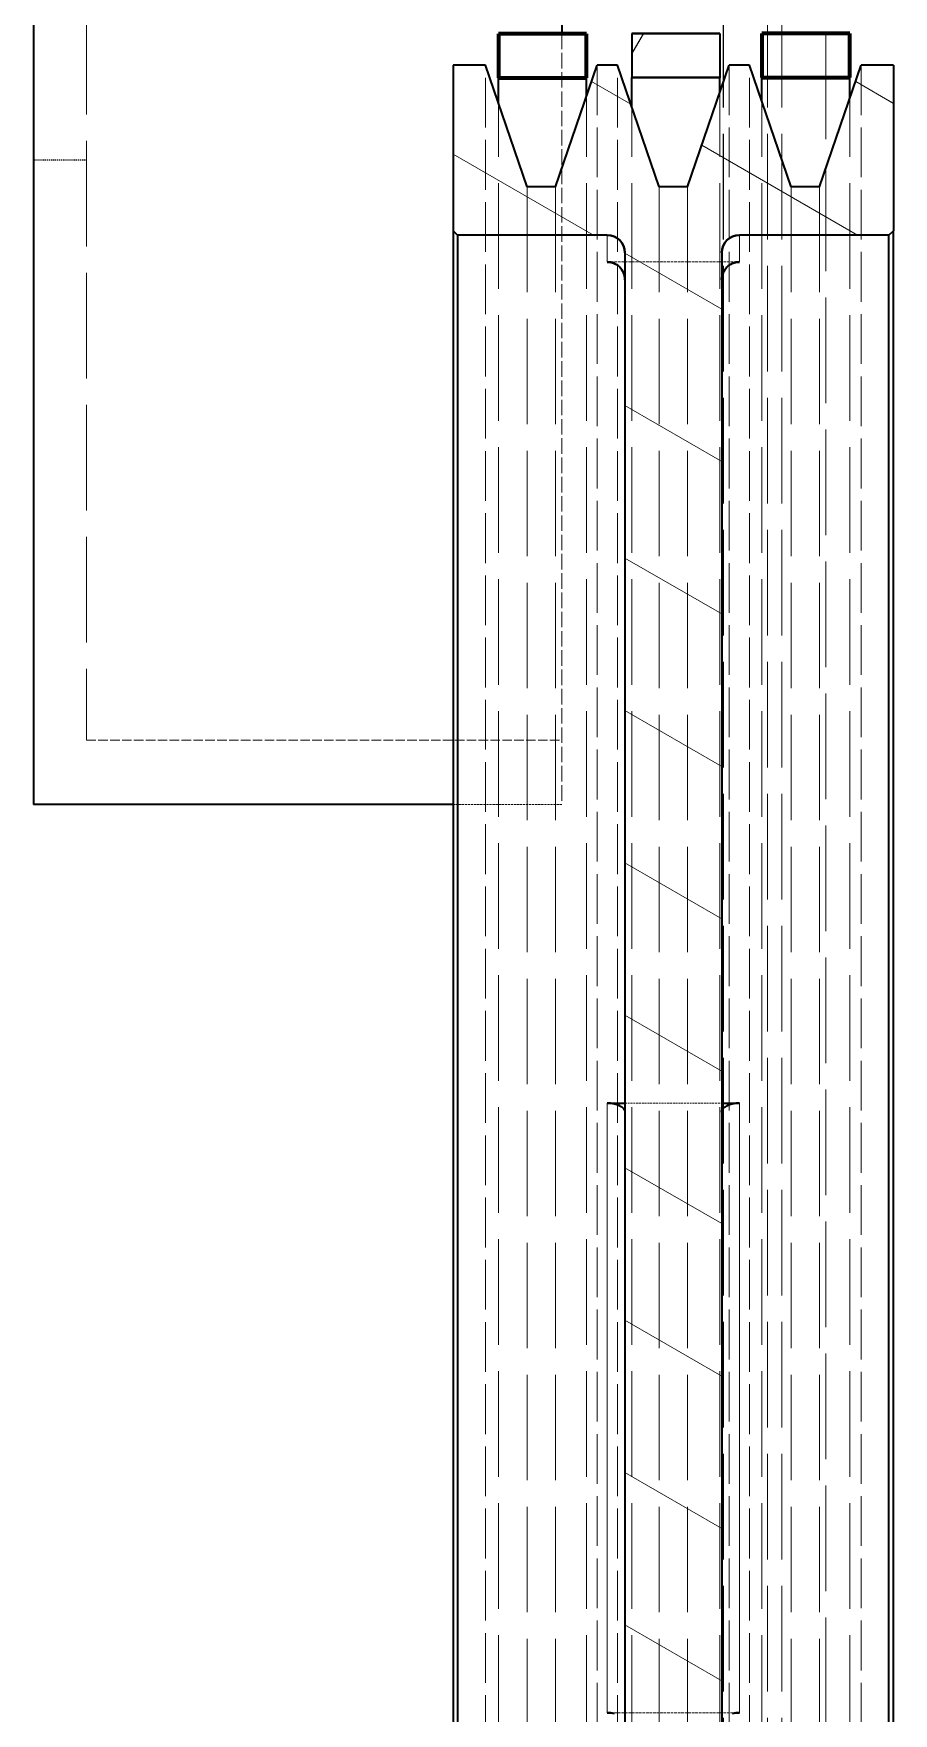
# Model space of a CAD drawing. Header units: millimetres. Extents: x 12184 to 41592, y 8990 to 29785.
# Drawn here: x 22824.6 to 22922.3, y 17402.6 to 17593.5 of the extents above; entities that cross this region are included whole.
import ezdxf

# ---------------------------------------------------------------- set-up
doc = ezdxf.new("R2010")
doc.units = ezdxf.units.MM
doc.linetypes.add('DASHED', pattern=[15, 12, -3])

# ---------------------------------------------------------------- blocks, each defined once
blk = doc.blocks.new('A$C55E021B5')
at = {"color": 7, "linetype": 'DASHED', "lineweight": 13}
for p, q in [((585, 2140.5), (585, 0.5)), ((586.65, 2140.5), (586.65, 0.5)), ((591.64, 2140.5), (591.64, 0.5)), ((664, 1584.7), (664, 1276.61)), ((580, 1356.9), (580, 403.04)), ((592.04, 967.9), (592.04, 1350.23)), ((607.19, 967.9), (607.19, 1349.77)), ((577.28, 967.91), (577.28, 1349.51)), ((587.28, 967.91), (587.28, 1349.26)), ((602.04, 967.9), (602.04, 1348.54)), ((617.19, 967.9), (617.19, 1349)), ((580.73, 1339.5), (580.73, 801.5)), ((583.93, 1339.5), (583.93, 801.5)), ((595.73, 1339.5), (595.73, 801.5)), ((598.93, 1339.5), (598.93, 801.5)), ((610.73, 1339.5), (610.73, 801.5)), ((613.93, 1339.5), (613.93, 801.5))]:
    blk.add_line(p, q, dxfattribs=at)
at = {"color": 7, "lineweight": 35, "ltscale": 0.367477}
blk.add_line((610, 1577.38), (610, 1356.89), dxfattribs=at)
at = {"color": 7, "lineweight": 35}
blk.add_line((670, 1577.38), (670, 1269.29), dxfattribs=at)
at = {"color": 7, "lineweight": 35, "ltscale": 0.016666}
for p, q in [((577.28, 1356.9), (587.28, 1356.9)), ((607.19, 1356.89), (617.19, 1356.89)), ((577.28, 1351.9), (587.28, 1351.9)), ((607.19, 1351.89), (617.19, 1351.89))]:
    blk.add_line(p, q, dxfattribs=at)
at = {"color": 7, "lineweight": 35, "ltscale": 0.008333}
for p, q in [((577.28, 1356.9), (577.28, 1351.9)), ((587.28, 1356.9), (587.28, 1351.9)), ((592.04, 1356.89), (592.04, 1351.89)), ((602.04, 1356.89), (602.04, 1351.89))]:
    blk.add_line(p, q, dxfattribs=at)
at = {"color": 7, "lineweight": 140, "ltscale": 0.008333}
for p, q in [((577.28, 1351.9), (577.28, 1356.9)), ((587.28, 1356.9), (587.28, 1351.9))]:
    blk.add_line(p, q, dxfattribs=at)
at = {"color": 7, "lineweight": 140, "ltscale": 0.016666}
for p, q in [((577.28, 1356.9), (587.28, 1356.9)), ((607.19, 1356.89), (617.19, 1356.89)), ((587.28, 1351.9), (577.28, 1351.9)), ((617.19, 1351.89), (607.19, 1351.89))]:
    blk.add_line(p, q, dxfattribs=at)
at = {"color": 7, "lineweight": 35, "ltscale": 0.016667}
for p, q in [((592.04, 1356.89), (602.04, 1356.89)), ((592.04, 1351.89), (602.04, 1351.89))]:
    blk.add_line(p, q, dxfattribs=at)
at = {"color": 7, "lineweight": 13, "ltscale": 0.004374}
blk.add_line((602.04, 1354.62), (600.73, 1356.89), dxfattribs=at)
at = {"color": 7, "lineweight": 35, "ltscale": 0.008334}
for p, q in [((607.19, 1356.89), (607.19, 1351.89)), ((617.19, 1356.89), (617.19, 1351.89))]:
    blk.add_line(p, q, dxfattribs=at)
at = {"color": 7, "lineweight": 140, "ltscale": 0.008334}
for p, q in [((607.19, 1351.89), (607.19, 1356.89)), ((617.19, 1356.89), (617.19, 1351.89))]:
    blk.add_line(p, q, dxfattribs=at)
at = {"color": 7, "linetype": 'DASHED', "lineweight": 13, "ltscale": 0.146009}
blk.add_line((610, 1356.89), (610, 1269.29), dxfattribs=at)
at = {"color": 7, "lineweight": 35, "ltscale": 0.031333}
for p, q in [((572.33, 1353.3), (572.33, 1334.5)), ((622.33, 1353.3), (622.33, 1334.5))]:
    blk.add_line(p, q, dxfattribs=at)
at = {"color": 7, "lineweight": 35, "ltscale": 0.006083}
for p, q in [((572.33, 1353.3), (575.98, 1353.3)), ((618.68, 1353.3), (622.33, 1353.3))]:
    blk.add_line(p, q, dxfattribs=at)
at = {"color": 7, "linetype": 'DASHED', "lineweight": 13, "ltscale": 0.471333}
for p, q in [((575.98, 1353.3), (575.98, 1070.5)), ((588.68, 1070.5), (588.68, 1353.3)), ((590.98, 1353.3), (590.98, 1070.5)), ((603.68, 1070.5), (603.68, 1353.3)), ((605.98, 1353.3), (605.98, 1070.5)), ((618.68, 1070.5), (618.68, 1353.3))]:
    blk.add_line(p, q, dxfattribs=at)
at = {"color": 7, "lineweight": 35, "ltscale": 0.024325}
for p, q in [((580.73, 1339.5), (575.98, 1353.3)), ((583.93, 1339.5), (588.68, 1353.3)), ((595.73, 1339.5), (590.98, 1353.3)), ((598.93, 1339.5), (603.68, 1353.3)), ((610.73, 1339.5), (605.98, 1353.3)), ((613.93, 1339.5), (618.68, 1353.3))]:
    blk.add_line(p, q, dxfattribs=at)
at = {"color": 7, "lineweight": 35, "ltscale": 0.003974}
blk.add_line((577.28, 1349.51), (577.28, 1351.9), dxfattribs=at)
at = {"color": 7, "lineweight": 35, "ltscale": 0.004389}
blk.add_line((587.28, 1349.26), (587.28, 1351.9), dxfattribs=at)
at = {"color": 7, "lineweight": 35, "ltscale": 0.003833}
for p, q in [((588.68, 1353.3), (590.98, 1353.3)), ((603.68, 1353.3), (605.98, 1353.3))]:
    blk.add_line(p, q, dxfattribs=at)
at = {"color": 7, "lineweight": 35, "ltscale": 0.002779}
blk.add_line((592.04, 1350.23), (592.04, 1351.89), dxfattribs=at)
at = {"color": 7, "lineweight": 35, "ltscale": 0.005583}
blk.add_line((602.04, 1348.54), (602.04, 1351.89), dxfattribs=at)
at = {"color": 7, "lineweight": 35, "ltscale": 0.003532}
blk.add_line((607.19, 1349.77), (607.19, 1351.89), dxfattribs=at)
at = {"color": 7, "lineweight": 35, "ltscale": 0.004823}
blk.add_line((617.19, 1349), (617.19, 1351.89), dxfattribs=at)
at = {"color": 7, "lineweight": 13, "ltscale": 0.008252}
blk.add_line((576.61, 1351.45), (572.33, 1348.97), dxfattribs=at)
at = {"color": 7, "lineweight": 13, "ltscale": 0.008589}
blk.add_line((606.61, 1351.45), (602.15, 1348.87), dxfattribs=at)
at = {"color": 7, "lineweight": 13, "ltscale": 0.034078}
blk.add_line((594.1, 1344.22), (576.39, 1334), dxfattribs=at)
at = {"color": 7, "lineweight": 13, "ltscale": 0.030661}
blk.add_line((622.33, 1343.2), (606.39, 1334), dxfattribs=at)
at = {"color": 7, "linetype": 'DASHED', "lineweight": 13, "ltscale": 0.01}
blk.add_line((670, 1342.53), (664, 1342.53), dxfattribs=at)
at = {"color": 7, "lineweight": 35, "ltscale": 0.005328}
for p, q in [((580.73, 1339.5), (583.93, 1339.5)), ((595.73, 1339.5), (598.93, 1339.5)), ((610.73, 1339.5), (613.93, 1339.5))]:
    blk.add_line(p, q, dxfattribs=at)
at = {"color": 7, "lineweight": 35, "ltscale": 0.001178}
for p, q in [((572.83, 1334), (572.33, 1334.5)), ((621.83, 1334), (622.33, 1334.5))]:
    blk.add_line(p, q, dxfattribs=at)
at = {"color": 7, "lineweight": 35, "ltscale": 0.306667}
blk.add_line((572.33, 1150.5), (572.33, 1334.5), dxfattribs=at)
at = {"color": 7, "lineweight": 35, "ltscale": 0.3075}
blk.add_line((622.33, 1334.5), (622.33, 1150), dxfattribs=at)
at = {"color": 7, "lineweight": 35, "ltscale": 0.028333}
for p, q in [((572.83, 1334), (589.83, 1334)), ((604.83, 1334), (621.83, 1334))]:
    blk.add_line(p, q, dxfattribs=at)
at = {"color": 7, "lineweight": 35, "ltscale": 0.305833}
for p, q in [((572.83, 1150.5), (572.83, 1334)), ((621.83, 1334), (621.83, 1150.5))]:
    blk.add_line(p, q, dxfattribs=at)
at = {"color": 7, "lineweight": 13, "ltscale": 0.00509}
for p, q in [((589.83, 1334), (589.83, 1330.95)), ((604.83, 1334), (604.83, 1330.95))]:
    blk.add_line(p, q, dxfattribs=at)
at = {"color": 7, "linetype": 'DASHED', "lineweight": 13, "ltscale": 0.025}
for p, q in [((604.83, 1330.95), (589.83, 1330.95)), ((604.83, 1166.08), (589.83, 1166.08))]:
    blk.add_line(p, q, dxfattribs=at)
at = {"color": 7, "lineweight": 35, "ltscale": 0.299167}
for p, q in [((591.83, 1332), (591.83, 1152.5)), ((602.83, 1332), (602.83, 1152.5))]:
    blk.add_line(p, q, dxfattribs=at)
at = {"color": 7, "lineweight": 13, "ltscale": 0.02117}
for p, q in [((602.83, 1331.94), (591.83, 1325.59)), ((602.83, 1314.62), (591.83, 1308.27)), ((602.83, 1297.3), (591.83, 1290.95)), ((602.83, 1279.98), (591.83, 1273.63)), ((602.83, 1262.66), (591.83, 1256.31)), ((602.83, 1245.34), (591.83, 1238.99)), ((602.83, 1228.02), (591.83, 1221.67)), ((602.83, 1210.7), (591.83, 1204.35)), ((602.83, 1193.38), (591.83, 1187.03)), ((602.83, 1176.06), (591.83, 1169.7))]:
    blk.add_line(p, q, dxfattribs=at)
at = {"color": 7, "linetype": 'DASHED', "lineweight": 13, "ltscale": 0.09}
blk.add_line((664, 1276.61), (610, 1276.61), dxfattribs=at)
at = {"color": 7, "linetype": 'DASHED', "lineweight": 13, "ltscale": 0.020547}
blk.add_line((610, 1269.29), (622.33, 1269.29), dxfattribs=at)
at = {"color": 7, "lineweight": 35, "ltscale": 0.079453}
blk.add_line((622.33, 1269.29), (670, 1269.29), dxfattribs=at)
at = {"color": 7, "lineweight": 13, "ltscale": 0.11547}
for p, q in [((589.83, 1235.36), (589.83, 1166.08)), ((604.83, 1235.36), (604.83, 1166.08))]:
    blk.add_line(p, q, dxfattribs=at)
at = {"color": 7, "lineweight": 35, "ltscale": 0.003333}
for p, q in [((591.83, 1235.36), (589.83, 1235.36)), ((604.83, 1235.36), (602.83, 1235.36))]:
    blk.add_line(p, q, dxfattribs=at)
at = {"color": 7, "linetype": 'DASHED', "lineweight": 13, "ltscale": 0.018333}
blk.add_line((602.83, 1235.36), (591.83, 1235.36), dxfattribs=at)
at = {"color": 7, "linetype": 'DASHED', "lineweight": 13, "ltscale": 1.71661e-05}
blk.add_line((602.83, 1234.36), (602.83, 1234.35), dxfattribs=at)
at = {"color": 7, "lineweight": 35}
for points in [[(591.67, 1234.74), (591.51, 1234.9), (591.24, 1235.07)], [(603.41, 1235.07), (603.19, 1234.93), (602.98, 1234.74)]]:
    blk.add_lwpolyline(points, dxfattribs=at)
for centre, radius, start, end in [((589.83, 1332), 2, 360, 90), ((604.83, 1332), 2, 90, 180), ((589.83, 1328.96), 1.98, 67.3584, 89.9815), ((589.82, 1328.95), 2, 44.7785, 67.3264), ((604.84, 1328.95), 2, 112.6736, 135.2215), ((604.83, 1328.96), 1.98, 90.0185, 112.6416), ((589.8, 1328.93), 2.03, 22.3449, 44.7591), ((589.78, 1328.92), 2.05, 0.0003, 22.338), ((604.87, 1328.92), 2.05, 157.662, 179.9997), ((604.86, 1328.93), 2.03, 135.2409, 157.6551), ((589.84, 1231.6), 3.76, 78.46, 90.1488), ((590.08, 1232.67), 2.66, 64.1106, 78.8784), ((604.58, 1232.68), 2.66, 101.1522, 115.9867), ((604.82, 1231.6), 3.76, 89.8498, 101.5751), ((589.84, 1162.32), 3.77, 78.4661, 90.1427), ((604.82, 1162.32), 3.77, 89.8573, 101.5339)]:
    blk.add_arc(centre, radius, start, end, dxfattribs=at)
for centre, ratio, start_param, end_param in [((589.82, 1234.35), 0.504948, 6.282503, 6.675991), ((604.84, 1234.35), 0.504401, 2.750569, 3.132309)]:
    blk.add_ellipse(centre, major_axis=(2.01, 0), ratio=ratio, start_param=start_param, end_param=end_param, dxfattribs=at)
blk = doc.blocks.new('1')
at = {"color": 7, "linetype": 'DASHED', "lineweight": 13}
for p, q in [((22903, 18377.1), (22903, 16237.1)), ((22908, 18377.1), (22908, 16237.1)), ((22909.65, 18377.1), (22909.65, 16237.1)), ((22830.65, 17821.31), (22830.65, 17513.21)), ((22914.65, 17593.5), (22914.65, 16639.65)), ((22877.45, 17204.5), (22877.45, 17585.6)), ((22887.45, 17204.5), (22887.45, 17586.38)), ((22892.61, 17204.51), (22892.61, 17585.15)), ((22902.61, 17204.51), (22902.61, 17586.83)), ((22907.36, 17204.51), (22907.36, 17585.87)), ((22917.36, 17204.51), (22917.36, 17586.12)), ((22880.72, 17576.1), (22880.72, 17038.1)), ((22883.92, 17576.1), (22883.92, 17038.1)), ((22895.72, 17576.1), (22895.72, 17038.1)), ((22898.92, 17576.1), (22898.92, 17038.1)), ((22910.72, 17576.1), (22910.72, 17038.1)), ((22913.92, 17576.1), (22913.92, 17038.1))]:
    blk.add_line(p, q, dxfattribs=at)
at = {"color": 7, "lineweight": 35}
blk.add_line((22824.65, 17813.98), (22824.65, 17505.89), dxfattribs=at)
at = {"color": 7, "lineweight": 35, "ltscale": 0.367477}
blk.add_line((22884.65, 17813.98), (22884.65, 17593.5), dxfattribs=at)
at = {"color": 7, "lineweight": 35, "ltscale": 0.008334}
for p, q in [((22877.45, 17593.49), (22877.45, 17588.49)), ((22887.45, 17593.49), (22887.45, 17588.49))]:
    blk.add_line(p, q, dxfattribs=at)
at = {"color": 7, "lineweight": 35, "ltscale": 0.016666}
for p, q in [((22887.45, 17593.49), (22877.45, 17593.49)), ((22917.36, 17593.5), (22907.36, 17593.5)), ((22887.45, 17588.49), (22877.45, 17588.49)), ((22917.36, 17588.5), (22907.36, 17588.5))]:
    blk.add_line(p, q, dxfattribs=at)
at = {"color": 7, "lineweight": 140, "ltscale": 0.016666}
for p, q in [((22887.45, 17593.49), (22877.45, 17593.49)), ((22917.36, 17593.5), (22907.36, 17593.5)), ((22877.45, 17588.49), (22887.45, 17588.49)), ((22907.36, 17588.5), (22917.36, 17588.5))]:
    blk.add_line(p, q, dxfattribs=at)
at = {"color": 7, "lineweight": 140, "ltscale": 0.008334}
for p, q in [((22877.45, 17593.49), (22877.45, 17588.49)), ((22887.45, 17588.49), (22887.45, 17593.49))]:
    blk.add_line(p, q, dxfattribs=at)
at = {"color": 7, "linetype": 'DASHED', "lineweight": 13, "ltscale": 0.146009}
blk.add_line((22884.65, 17593.5), (22884.65, 17505.89), dxfattribs=at)
at = {"color": 7, "lineweight": 35, "ltscale": 0.008333}
for p, q in [((22892.61, 17593.5), (22892.61, 17588.5)), ((22902.61, 17593.5), (22902.61, 17588.5)), ((22907.36, 17593.5), (22907.36, 17588.5)), ((22917.36, 17593.5), (22917.36, 17588.5))]:
    blk.add_line(p, q, dxfattribs=at)
at = {"color": 7, "lineweight": 35, "ltscale": 0.016667}
for p, q in [((22902.61, 17593.5), (22892.61, 17593.5)), ((22902.61, 17588.5), (22892.61, 17588.5))]:
    blk.add_line(p, q, dxfattribs=at)
at = {"color": 7, "lineweight": 13, "ltscale": 0.004374}
blk.add_line((22892.61, 17591.23), (22893.92, 17593.5), dxfattribs=at)
at = {"color": 7, "lineweight": 140, "ltscale": 0.008333}
for p, q in [((22907.36, 17593.5), (22907.36, 17588.5)), ((22917.36, 17588.5), (22917.36, 17593.5))]:
    blk.add_line(p, q, dxfattribs=at)
at = {"color": 7, "lineweight": 35, "ltscale": 0.006083}
for p, q in [((22875.97, 17589.9), (22872.32, 17589.9)), ((22922.32, 17589.9), (22918.67, 17589.9))]:
    blk.add_line(p, q, dxfattribs=at)
at = {"color": 7, "lineweight": 35, "ltscale": 0.031333}
for p, q in [((22872.32, 17589.9), (22872.32, 17571.1)), ((22922.32, 17589.9), (22922.32, 17571.1))]:
    blk.add_line(p, q, dxfattribs=at)
at = {"color": 7, "lineweight": 35, "ltscale": 0.024325}
for p, q in [((22880.72, 17576.1), (22875.97, 17589.9)), ((22883.92, 17576.1), (22888.67, 17589.9)), ((22895.72, 17576.1), (22890.97, 17589.9)), ((22898.92, 17576.1), (22903.67, 17589.9)), ((22910.72, 17576.1), (22905.97, 17589.9)), ((22913.92, 17576.1), (22918.67, 17589.9))]:
    blk.add_line(p, q, dxfattribs=at)
at = {"color": 7, "linetype": 'DASHED', "lineweight": 13, "ltscale": 0.471333}
for p, q in [((22875.97, 17307.1), (22875.97, 17589.9)), ((22888.67, 17589.9), (22888.67, 17307.1)), ((22890.97, 17307.1), (22890.97, 17589.9)), ((22903.67, 17589.9), (22903.67, 17307.1)), ((22905.97, 17307.1), (22905.97, 17589.9)), ((22918.67, 17589.9), (22918.67, 17307.1))]:
    blk.add_line(p, q, dxfattribs=at)
at = {"color": 7, "lineweight": 35, "ltscale": 0.003833}
for p, q in [((22890.97, 17589.9), (22888.67, 17589.9)), ((22905.97, 17589.9), (22903.67, 17589.9))]:
    blk.add_line(p, q, dxfattribs=at)
at = {"color": 7, "lineweight": 35, "ltscale": 0.004823}
blk.add_line((22877.45, 17585.6), (22877.45, 17588.49), dxfattribs=at)
at = {"color": 7, "lineweight": 35, "ltscale": 0.003532}
blk.add_line((22887.45, 17586.38), (22887.45, 17588.49), dxfattribs=at)
at = {"color": 7, "lineweight": 13, "ltscale": 0.008589}
blk.add_line((22888.03, 17588.05), (22892.5, 17585.47), dxfattribs=at)
at = {"color": 7, "lineweight": 35, "ltscale": 0.005583}
blk.add_line((22892.61, 17585.15), (22892.61, 17588.5), dxfattribs=at)
at = {"color": 7, "lineweight": 35, "ltscale": 0.002779}
blk.add_line((22902.61, 17586.83), (22902.61, 17588.5), dxfattribs=at)
at = {"color": 7, "lineweight": 35, "ltscale": 0.004389}
blk.add_line((22907.36, 17585.87), (22907.36, 17588.5), dxfattribs=at)
at = {"color": 7, "lineweight": 35, "ltscale": 0.003974}
blk.add_line((22917.36, 17586.12), (22917.36, 17588.5), dxfattribs=at)
at = {"color": 7, "lineweight": 13, "ltscale": 0.008252}
blk.add_line((22918.03, 17588.05), (22922.32, 17585.58), dxfattribs=at)
at = {"color": 7, "lineweight": 13, "ltscale": 0.030661}
blk.add_line((22872.32, 17579.8), (22888.25, 17570.6), dxfattribs=at)
at = {"color": 7, "lineweight": 13, "ltscale": 0.034078}
blk.add_line((22900.54, 17580.83), (22918.25, 17570.6), dxfattribs=at)
at = {"color": 7, "linetype": 'DASHED', "lineweight": 13, "ltscale": 0.01}
blk.add_line((22824.65, 17579.14), (22830.65, 17579.14), dxfattribs=at)
at = {"color": 7, "lineweight": 35, "ltscale": 0.005328}
for p, q in [((22883.92, 17576.1), (22880.72, 17576.1)), ((22898.92, 17576.1), (22895.72, 17576.1)), ((22913.92, 17576.1), (22910.72, 17576.1))]:
    blk.add_line(p, q, dxfattribs=at)
at = {"color": 7, "lineweight": 35, "ltscale": 0.3075}
blk.add_line((22872.32, 17571.1), (22872.32, 17386.6), dxfattribs=at)
at = {"color": 7, "lineweight": 35, "ltscale": 0.001178}
for p, q in [((22872.82, 17570.6), (22872.32, 17571.1)), ((22921.82, 17570.6), (22922.32, 17571.1))]:
    blk.add_line(p, q, dxfattribs=at)
at = {"color": 7, "lineweight": 35, "ltscale": 0.305833}
for p, q in [((22872.82, 17570.6), (22872.82, 17387.1)), ((22921.82, 17387.1), (22921.82, 17570.6))]:
    blk.add_line(p, q, dxfattribs=at)
at = {"color": 7, "lineweight": 35, "ltscale": 0.028333}
for p, q in [((22889.82, 17570.6), (22872.82, 17570.6)), ((22921.82, 17570.6), (22904.82, 17570.6))]:
    blk.add_line(p, q, dxfattribs=at)
at = {"color": 7, "lineweight": 13, "ltscale": 0.00509}
for p, q in [((22889.82, 17570.6), (22889.82, 17567.55)), ((22904.82, 17570.6), (22904.82, 17567.55))]:
    blk.add_line(p, q, dxfattribs=at)
at = {"color": 7, "lineweight": 35, "ltscale": 0.306667}
blk.add_line((22922.32, 17387.1), (22922.32, 17571.1), dxfattribs=at)
at = {"color": 7, "lineweight": 35, "ltscale": 0.299167}
for p, q in [((22891.82, 17568.6), (22891.82, 17389.1)), ((22902.82, 17568.6), (22902.82, 17389.1))]:
    blk.add_line(p, q, dxfattribs=at)
at = {"color": 7, "lineweight": 13, "ltscale": 0.02117}
for p, q in [((22891.82, 17568.54), (22902.82, 17562.19)), ((22891.82, 17551.22), (22902.82, 17544.87)), ((22891.82, 17533.9), (22902.82, 17527.55)), ((22891.82, 17516.58), (22902.82, 17510.23)), ((22891.82, 17499.26), (22902.82, 17492.91)), ((22891.82, 17481.94), (22902.82, 17475.59)), ((22891.82, 17464.62), (22902.82, 17458.27)), ((22891.82, 17447.3), (22902.82, 17440.95)), ((22891.82, 17429.98), (22902.82, 17423.63)), ((22891.82, 17412.66), (22902.82, 17406.31))]:
    blk.add_line(p, q, dxfattribs=at)
at = {"color": 7, "linetype": 'DASHED', "lineweight": 13, "ltscale": 0.025}
for p, q in [((22889.82, 17567.55), (22904.82, 17567.55)), ((22889.82, 17402.69), (22904.82, 17402.69))]:
    blk.add_line(p, q, dxfattribs=at)
at = {"color": 7, "linetype": 'DASHED', "lineweight": 13, "ltscale": 0.09}
blk.add_line((22830.65, 17513.21), (22884.65, 17513.21), dxfattribs=at)
at = {"color": 7, "lineweight": 35, "ltscale": 0.079453}
blk.add_line((22872.32, 17505.89), (22824.65, 17505.89), dxfattribs=at)
at = {"color": 7, "linetype": 'DASHED', "lineweight": 13, "ltscale": 0.020547}
blk.add_line((22884.65, 17505.89), (22872.32, 17505.89), dxfattribs=at)
at = {"color": 7, "lineweight": 35, "ltscale": 0.003333}
for p, q in [((22889.82, 17471.97), (22891.82, 17471.97)), ((22902.82, 17471.97), (22904.82, 17471.97))]:
    blk.add_line(p, q, dxfattribs=at)
at = {"color": 7, "lineweight": 13, "ltscale": 0.11547}
for p, q in [((22889.82, 17471.97), (22889.82, 17402.69)), ((22904.82, 17471.97), (22904.82, 17402.69))]:
    blk.add_line(p, q, dxfattribs=at)
at = {"color": 7, "linetype": 'DASHED', "lineweight": 13, "ltscale": 0.018333}
blk.add_line((22891.82, 17471.97), (22902.82, 17471.97), dxfattribs=at)
at = {"color": 7, "linetype": 'DASHED', "lineweight": 13, "ltscale": 1.71661e-05}
blk.add_line((22891.82, 17470.97), (22891.82, 17470.96), dxfattribs=at)
at = {"color": 7, "lineweight": 35}
for points in [[(22891.23, 17471.67), (22891.46, 17471.54), (22891.67, 17471.34)], [(22902.97, 17471.34), (22903.14, 17471.5), (22903.41, 17471.67)]]:
    blk.add_lwpolyline(points, dxfattribs=at)
for centre, radius, start, end in [((22889.82, 17568.6), 2, 360, 90), ((22904.82, 17568.6), 2, 90, 180), ((22889.82, 17565.57), 1.98, 67.3584, 89.9815), ((22889.81, 17565.55), 2, 44.7785, 67.3264), ((22889.79, 17565.53), 2.03, 22.3449, 44.7591), ((22889.77, 17565.53), 2.05, 0.0003, 22.338), ((22904.87, 17565.53), 2.05, 157.662, 179.9997), ((22904.85, 17565.53), 2.03, 135.2409, 157.6551), ((22904.83, 17565.55), 2, 112.6736, 135.2215), ((22904.82, 17565.57), 1.98, 90.0185, 112.6416), ((22889.83, 17468.21), 3.76, 78.4249, 90.1502), ((22890.07, 17469.28), 2.66, 64.0133, 78.8478), ((22904.57, 17469.28), 2.66, 101.1216, 115.8894), ((22904.81, 17468.21), 3.76, 89.8512, 101.54), ((22889.83, 17398.92), 3.77, 78.4661, 90.1427), ((22904.81, 17398.92), 3.77, 89.8573, 101.5339)]:
    blk.add_arc(centre, radius, start, end, dxfattribs=at)
at = {"color": 7, "lineweight": 35, "extrusion": (0, 0, -1)}
for centre, major_axis, ratio, start_param, end_param in [((22889.81, 17470.95), (2.01, 0), 0.504401, -0.391024, -0.009284), ((22904.83, 17470.95), (-2.01, 0), 0.504948, -0.000682, 0.392806)]:
    blk.add_ellipse(centre, major_axis=major_axis, ratio=ratio, start_param=start_param, end_param=end_param, dxfattribs=at)
at = {"xscale": -1}
blk.add_blockref('A$C55E021B5', (23494.65, 16236.6), dxfattribs=at)

msp = doc.modelspace()

# ---------------------------------------------------------------- block references
msp.add_blockref('1', (0, 0))

doc.saveas('drawing.dxf')
